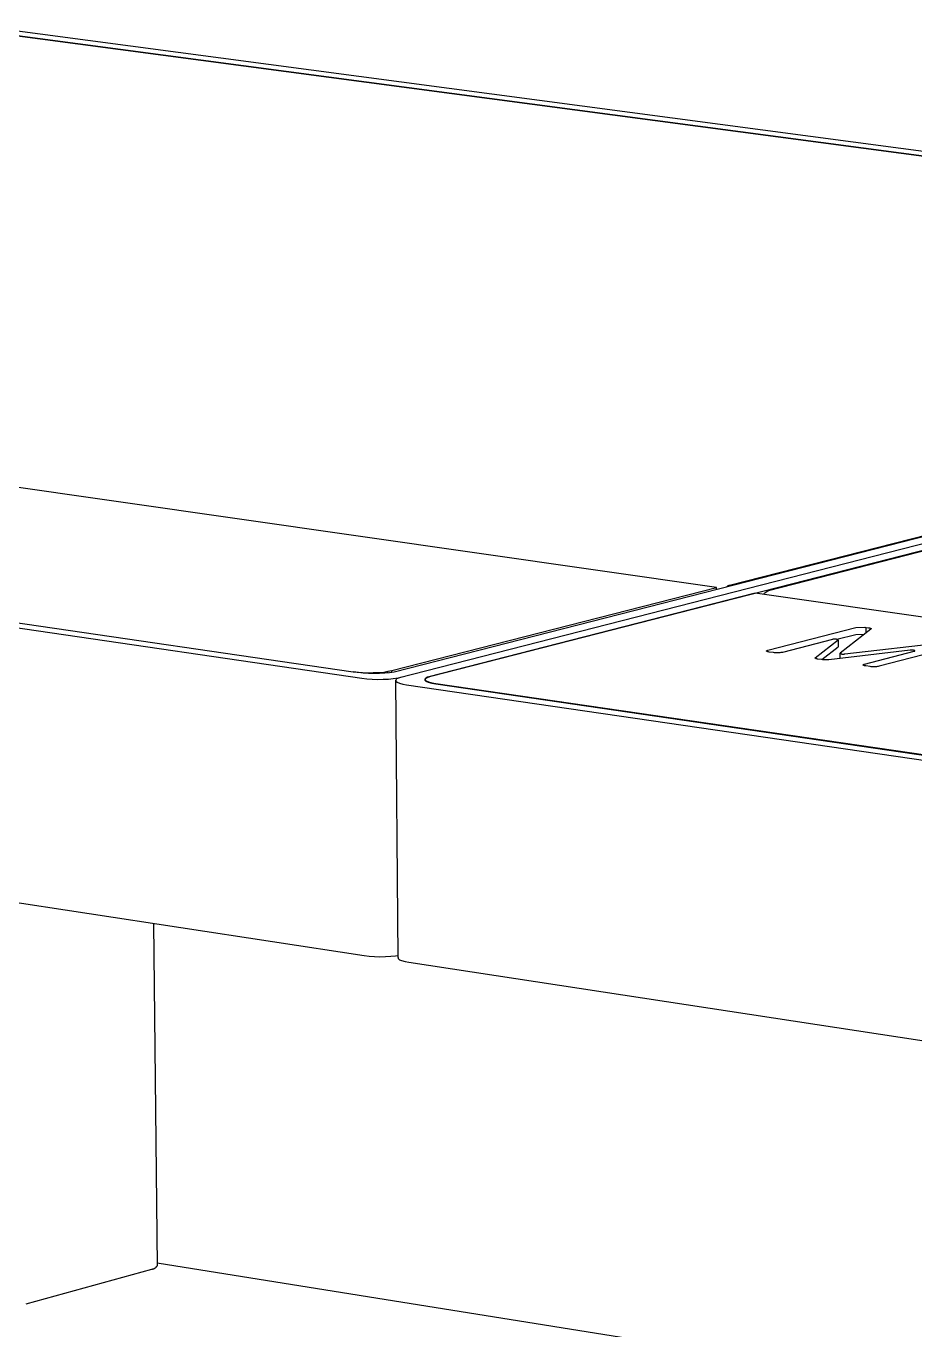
# Model space of a CAD drawing. Header units: millimetres. Extents: x -1283 to 2747, y -259 to 2557.
# Drawn here: x -228.4 to -117.2, y 826.6 to 989.6 of the extents above; entities that cross this region are included whole.
import ezdxf

# ---------------------------------------------------------------- set-up
doc = ezdxf.new("R2010")
doc.units = ezdxf.units.MM
doc.header["$MEASUREMENT"] = 0
doc.layers.add('Utwórz2D linie widoczne', color=7, linetype='Continuous', true_color=0x000000)

msp = doc.modelspace()

# ---------------------------------------------------------------- linework, layer by layer
at = {"layer": 'Utwórz2D linie widoczne'}
for p, q in [((7.11, 957.56), (-234.15, 989.61)), ((-233.81, 989.03), (3.69, 957.45)), ((3.11, 957.44), (-233.76, 988.94)), ((-181.86, 908.13), (8.28, 956.8)), ((4.83, 956.71), (-182.36, 908.85)), ((-177.77, 908.34), (8.53, 956.07)), ((-140.4, 919.72), (3.88, 956.6)), ((9, 956.06), (-135.55, 919.02)), ((-142.05, 919.43), (-388.83, 954.73)), ((-433.87, 944.27), (-186.39, 908.09)), ((-430.34, 944.38), (-187.5, 908.91)), ((-182.64, 909.05), (-142.05, 919.43)), ((-142.05, 919.15), (-142.05, 919.43)), ((-140.79, 919.49), (-140.81, 919.47)), ((-140.77, 919.51), (-140.79, 919.49)), ((-140.74, 919.53), (-140.77, 919.51)), ((-140.72, 919.55), (-140.74, 919.53)), ((-140.69, 919.57), (-140.72, 919.55)), ((-140.66, 919.59), (-140.69, 919.57)), ((-140.64, 919.61), (-140.66, 919.59)), ((-140.61, 919.63), (-140.64, 919.61)), ((-140.58, 919.64), (-140.61, 919.63)), ((-140.55, 919.66), (-140.58, 919.64)), ((-140.52, 919.67), (-140.55, 919.66)), ((-140.49, 919.68), (-140.52, 919.67)), ((-140.46, 919.7), (-140.49, 919.68)), ((-140.43, 919.71), (-140.46, 919.7)), ((-140.4, 919.72), (-140.43, 919.71)), ((-137.21, 918.73), (-178.19, 908.23)), ((133.44, 880.01), (-137.21, 918.73)), ((-136.14, 918.58), (-136.11, 918.61)), ((-136.11, 918.61), (-136.09, 918.64)), ((-136.09, 918.64), (-136.07, 918.67)), ((-136.07, 918.67), (-136.05, 918.7)), ((-136.05, 918.7), (-136.02, 918.73)), ((-136.02, 918.73), (-135.99, 918.75)), ((-135.99, 918.75), (-135.97, 918.78)), ((-135.97, 918.78), (-135.94, 918.8)), ((-135.94, 918.8), (-135.91, 918.83)), ((-135.91, 918.83), (-135.88, 918.85)), ((-135.88, 918.85), (-135.85, 918.87)), ((-135.85, 918.87), (-135.82, 918.89)), ((-135.82, 918.89), (-135.79, 918.91)), ((-135.79, 918.91), (-135.76, 918.93)), ((-135.76, 918.93), (-135.72, 918.95)), ((-135.72, 918.95), (-135.69, 918.97)), ((-135.69, 918.97), (-135.66, 918.98)), ((-135.66, 918.98), (-135.62, 919)), ((-135.62, 919), (-135.59, 919.01)), ((-135.59, 919.01), (-135.55, 919.02)), ((-135.62, 911.59), (-124.61, 914.43)), ((-124.61, 914.43), (-123.48, 914.46)), ((-123.48, 914.46), (-123.36, 914.44)), ((-123.36, 914.44), (-123.05, 914.4)), ((-123.36, 914.44), (-123.36, 913.75)), ((-123.05, 914.4), (-123.01, 914.39)), ((-123.01, 914.39), (-122.96, 914.39)), ((-122.96, 914.39), (-122.92, 914.38)), ((-122.92, 914.38), (-122.88, 914.37)), ((-122.88, 914.37), (-122.86, 914.37)), ((-122.86, 914.37), (-122.85, 914.36)), ((-122.85, 914.36), (-122.83, 914.36)), ((-127.53, 912.94), (-133.79, 911.32)), ((-129.69, 910.65), (-126.83, 912.88)), ((-127.51, 912.95), (-127.53, 912.94)), ((-127.48, 912.96), (-127.51, 912.95)), ((-127.45, 912.96), (-127.48, 912.96)), ((-127.43, 912.97), (-127.45, 912.96)), ((-127.4, 912.98), (-127.43, 912.97)), ((-127.37, 912.98), (-127.4, 912.98)), ((-127.34, 912.98), (-127.37, 912.98)), ((-127.32, 912.99), (-127.34, 912.98)), ((-127.29, 912.99), (-127.32, 912.99)), ((-127.26, 912.99), (-127.29, 912.99)), ((-127.23, 912.99), (-127.26, 912.99)), ((-127.2, 912.99), (-127.23, 912.99)), ((-127.18, 912.99), (-127.2, 912.99)), ((-127.15, 912.98), (-127.18, 912.99)), ((-127.12, 912.98), (-127.15, 912.98)), ((-127.09, 912.97), (-127.12, 912.98)), ((-127.07, 912.97), (-127.09, 912.97)), ((-127.04, 912.96), (-127.07, 912.97)), ((-127.01, 912.95), (-127.04, 912.96)), ((-126.99, 912.94), (-127.01, 912.95)), ((-126.96, 912.94), (-126.99, 912.94)), ((-126.98, 912.96), (-124.61, 913.57)), ((-126.93, 912.93), (-126.96, 912.94)), ((-126.91, 912.91), (-126.93, 912.93)), ((-126.88, 912.9), (-126.91, 912.91)), ((-126.86, 912.89), (-126.88, 912.9)), ((-126.83, 912.88), (-126.86, 912.89)), ((-126.82, 912.89), (-126.82, 912.03)), ((-122.73, 914.24), (-126.58, 911.24)), ((-126, 911.16), (-112.22, 912.73)), ((-124.61, 913.57), (-123.54, 913.61)), ((-122.83, 914.36), (-122.81, 914.35)), ((-122.81, 914.35), (-122.8, 914.35)), ((-122.8, 914.35), (-122.78, 914.34)), ((-122.78, 914.34), (-122.78, 914.34)), ((-122.78, 914.34), (-122.77, 914.34)), ((-122.77, 914.34), (-122.77, 914.33)), ((-122.77, 914.33), (-122.76, 914.33)), ((-122.76, 914.33), (-122.75, 914.33)), ((-122.75, 914.33), (-122.75, 914.32)), ((-122.75, 914.32), (-122.74, 914.32)), ((-122.74, 914.32), (-122.74, 914.32)), ((-122.74, 914.32), (-122.74, 914.32)), ((-122.74, 914.32), (-122.74, 914.32)), ((-122.74, 914.32), (-122.73, 914.31)), ((-122.73, 914.31), (-122.73, 914.31)), ((-122.73, 914.31), (-122.73, 914.31)), ((-122.73, 914.31), (-122.73, 914.31)), ((-122.73, 914.31), (-122.73, 914.31)), ((-122.73, 914.31), (-122.73, 914.31)), ((-122.73, 914.31), (-122.72, 914.31)), ((-122.72, 914.25), (-122.73, 914.24)), ((-122.73, 914.24), (-122.73, 914.24)), ((-122.73, 914.24), (-122.73, 914.24)), ((-122.73, 914.24), (-122.73, 914.24)), ((-122.73, 914.24), (-122.73, 914.24)), ((-122.72, 914.31), (-122.72, 914.3)), ((-122.72, 914.3), (-122.72, 914.3)), ((-122.72, 914.3), (-122.72, 914.3)), ((-122.72, 914.3), (-122.72, 914.3)), ((-122.72, 914.3), (-122.72, 914.3)), ((-122.72, 914.3), (-122.72, 914.3)), ((-122.72, 914.3), (-122.71, 914.3)), ((-122.71, 914.26), (-122.72, 914.25)), ((-122.72, 914.25), (-122.72, 914.25)), ((-122.72, 914.25), (-122.72, 914.25)), ((-122.72, 914.25), (-122.72, 914.25)), ((-122.72, 914.25), (-122.72, 914.25)), ((-122.72, 914.25), (-122.72, 914.25)), ((-122.72, 914.25), (-122.72, 914.25)), ((-122.72, 914.25), (-122.72, 914.25)), ((-122.71, 914.3), (-122.71, 914.29)), ((-122.71, 914.29), (-122.71, 914.29)), ((-122.71, 914.29), (-122.71, 914.29)), ((-122.71, 914.29), (-122.71, 914.29)), ((-122.71, 914.29), (-122.71, 914.29)), ((-122.71, 914.29), (-122.71, 914.29)), ((-122.71, 914.29), (-122.71, 914.29)), ((-122.71, 914.29), (-122.71, 914.29)), ((-122.71, 914.29), (-122.71, 914.29)), ((-122.71, 914.29), (-122.71, 914.29)), ((-122.71, 914.29), (-122.71, 914.29)), ((-122.71, 914.29), (-122.71, 914.29)), ((-122.71, 914.29), (-122.71, 914.29)), ((-122.71, 914.29), (-122.71, 914.28)), ((-122.71, 914.28), (-122.71, 914.28)), ((-122.71, 914.28), (-122.71, 914.28)), ((-122.71, 914.28), (-122.71, 914.28)), ((-122.71, 914.28), (-122.71, 914.28)), ((-122.71, 914.28), (-122.71, 914.28)), ((-122.71, 914.28), (-122.71, 914.28)), ((-122.71, 914.28), (-122.71, 914.28)), ((-122.71, 914.28), (-122.71, 914.28)), ((-122.71, 914.28), (-122.71, 914.28)), ((-122.71, 914.28), (-122.71, 914.28)), ((-122.71, 914.28), (-122.71, 914.28)), ((-122.71, 914.28), (-122.71, 914.28)), ((-122.71, 914.28), (-122.71, 914.28)), ((-122.71, 914.28), (-122.71, 914.27)), ((-122.71, 914.27), (-122.71, 914.27)), ((-122.71, 914.27), (-122.71, 914.27)), ((-122.71, 914.27), (-122.71, 914.27)), ((-122.71, 914.27), (-122.71, 914.27)), ((-122.71, 914.27), (-122.71, 914.27)), ((-122.71, 914.27), (-122.71, 914.27)), ((-122.71, 914.27), (-122.71, 914.27)), ((-122.71, 914.27), (-122.71, 914.27)), ((-122.71, 914.27), (-122.71, 914.27)), ((-122.71, 914.27), (-122.71, 914.27)), ((-122.71, 914.27), (-122.71, 914.27)), ((-122.71, 914.27), (-122.71, 914.27)), ((-122.71, 914.27), (-122.71, 914.27)), ((-122.71, 914.27), (-122.71, 914.26)), ((-122.71, 914.26), (-122.71, 914.26)), ((-122.71, 914.26), (-122.71, 914.26)), ((-122.71, 914.26), (-122.71, 914.26)), ((-122.71, 914.26), (-122.71, 914.26)), ((-122.71, 914.26), (-122.71, 914.26)), ((-122.71, 914.26), (-122.71, 914.26)), ((-122.71, 914.26), (-122.71, 914.26)), ((-122.71, 914.26), (-122.71, 914.26)), ((-122.71, 914.26), (-122.71, 914.26)), ((-122.71, 914.26), (-122.71, 914.26)), ((-122.71, 914.26), (-122.71, 914.26)), ((-135.78, 911.5), (-135.78, 911.51)), ((-135.78, 911.51), (-135.77, 911.51)), ((-135.78, 911.49), (-135.78, 911.5)), ((-135.78, 911.5), (-135.78, 911.5)), ((-135.78, 911.5), (-135.78, 911.5)), ((-135.78, 911.5), (-135.78, 911.5)), ((-135.78, 911.5), (-135.78, 911.5)), ((-135.78, 911.5), (-135.78, 911.5)), ((-135.78, 911.5), (-135.78, 911.5)), ((-135.78, 911.5), (-135.78, 911.5)), ((-135.78, 911.5), (-135.78, 911.5)), ((-135.78, 911.5), (-135.78, 911.5)), ((-135.78, 911.48), (-135.78, 911.49)), ((-135.78, 911.49), (-135.78, 911.49)), ((-135.78, 911.49), (-135.78, 911.49)), ((-135.78, 911.49), (-135.78, 911.49)), ((-135.78, 911.49), (-135.78, 911.49)), ((-135.78, 911.49), (-135.78, 911.49)), ((-135.78, 911.49), (-135.78, 911.49)), ((-135.78, 911.49), (-135.78, 911.49)), ((-135.78, 911.49), (-135.78, 911.49)), ((-135.78, 911.49), (-135.78, 911.49)), ((-135.77, 911.48), (-135.78, 911.48)), ((-135.78, 911.48), (-135.78, 911.48)), ((-135.78, 911.48), (-135.78, 911.48)), ((-135.78, 911.48), (-135.78, 911.48)), ((-135.78, 911.48), (-135.78, 911.48)), ((-135.78, 911.48), (-135.78, 911.48)), ((-135.78, 911.48), (-135.78, 911.48)), ((-135.78, 911.48), (-135.78, 911.48)), ((-135.77, 911.51), (-135.77, 911.52)), ((-135.77, 911.52), (-135.77, 911.52)), ((-135.77, 911.52), (-135.77, 911.52)), ((-135.77, 911.52), (-135.77, 911.52)), ((-135.77, 911.52), (-135.76, 911.52)), ((-135.77, 911.51), (-135.77, 911.51)), ((-135.77, 911.51), (-135.77, 911.51)), ((-135.77, 911.51), (-135.77, 911.51)), ((-135.77, 911.51), (-135.77, 911.51)), ((-135.77, 911.51), (-135.77, 911.51)), ((-135.77, 911.51), (-135.77, 911.51)), ((-135.77, 911.51), (-135.77, 911.51)), ((-135.77, 911.51), (-135.77, 911.51)), ((-135.77, 911.51), (-135.77, 911.51)), ((-135.77, 911.47), (-135.77, 911.48)), ((-135.77, 911.48), (-135.77, 911.48)), ((-135.77, 911.46), (-135.77, 911.47)), ((-135.77, 911.47), (-135.77, 911.47)), ((-135.77, 911.47), (-135.77, 911.47)), ((-135.77, 911.47), (-135.77, 911.47)), ((-135.77, 911.47), (-135.77, 911.47)), ((-135.77, 911.47), (-135.77, 911.47)), ((-135.77, 911.47), (-135.77, 911.47)), ((-135.77, 911.47), (-135.77, 911.47)), ((-135.77, 911.47), (-135.77, 911.47)), ((-135.77, 911.47), (-135.77, 911.47)), ((-135.76, 911.46), (-135.77, 911.46)), ((-135.77, 911.46), (-135.77, 911.46)), ((-135.76, 911.52), (-135.76, 911.53)), ((-135.76, 911.53), (-135.76, 911.53)), ((-135.76, 911.53), (-135.75, 911.53)), ((-135.76, 911.52), (-135.76, 911.52)), ((-135.76, 911.52), (-135.76, 911.52)), ((-135.76, 911.45), (-135.76, 911.46)), ((-135.76, 911.46), (-135.76, 911.46)), ((-135.76, 911.46), (-135.76, 911.46)), ((-135.76, 911.46), (-135.76, 911.46)), ((-135.75, 911.45), (-135.76, 911.45)), ((-135.75, 911.53), (-135.74, 911.54)), ((-135.75, 911.53), (-135.75, 911.53)), ((-135.75, 911.53), (-135.75, 911.53)), ((-135.75, 911.53), (-135.75, 911.53)), ((-135.74, 911.45), (-135.75, 911.45)), ((-135.75, 911.45), (-135.75, 911.45)), ((-135.75, 911.45), (-135.75, 911.45)), ((-135.75, 911.45), (-135.75, 911.45)), ((-135.74, 911.54), (-135.74, 911.54)), ((-135.74, 911.54), (-135.74, 911.54)), ((-135.74, 911.54), (-135.73, 911.54)), ((-135.74, 911.44), (-135.74, 911.45)), ((-135.73, 911.44), (-135.74, 911.44)), ((-135.74, 911.44), (-135.74, 911.44)), ((-135.73, 911.54), (-135.72, 911.55)), ((-135.72, 911.43), (-135.73, 911.44)), ((-135.73, 911.44), (-135.73, 911.44)), ((-135.72, 911.55), (-135.72, 911.55)), ((-135.72, 911.55), (-135.71, 911.55)), ((-135.71, 911.43), (-135.72, 911.43)), ((-135.71, 911.55), (-135.7, 911.56)), ((-135.7, 911.43), (-135.71, 911.43)), ((-135.7, 911.56), (-135.69, 911.56)), ((-135.69, 911.42), (-135.7, 911.43)), ((-135.69, 911.56), (-135.68, 911.56)), ((-135.68, 911.42), (-135.69, 911.42)), ((-135.68, 911.56), (-135.68, 911.57)), ((-135.68, 911.57), (-135.66, 911.57)), ((-135.67, 911.42), (-135.68, 911.42)), ((-135.66, 911.41), (-135.67, 911.42)), ((-135.66, 911.57), (-135.64, 911.58)), ((-135.64, 911.41), (-135.66, 911.41)), ((-135.64, 911.58), (-135.62, 911.59)), ((-135.62, 911.4), (-135.64, 911.41)), ((-135.6, 911.39), (-135.62, 911.4)), ((-135.57, 911.39), (-135.6, 911.39)), ((-135.55, 911.38), (-135.57, 911.39)), ((-135.52, 911.38), (-135.55, 911.38)), ((-135.46, 911.37), (-135.52, 911.38)), ((-134.9, 911.29), (-135.46, 911.37)), ((-134.79, 911.27), (-134.9, 911.29)), ((-134.68, 911.27), (-134.79, 911.27)), ((-134.56, 911.26), (-134.68, 911.27)), ((-134.45, 911.26), (-134.56, 911.26)), ((-134.34, 911.26), (-134.45, 911.26)), ((-134.23, 911.26), (-134.34, 911.26)), ((-134.12, 911.27), (-134.23, 911.26)), ((-134.01, 911.29), (-134.12, 911.27)), ((-133.9, 911.3), (-134.01, 911.29)), ((-133.79, 911.32), (-133.9, 911.3)), ((-128.87, 910.42), (-126.83, 912.01)), ((-117.82, 911.58), (-128.01, 910.41)), ((-126.83, 912.01), (-126.83, 912.02)), ((-126.83, 912.02), (-126.82, 912.02)), ((-126.83, 912.01), (-126.83, 912.01)), ((-126.83, 912.01), (-126.83, 912.01)), ((-126.83, 912.01), (-126.83, 912.01)), ((-126.83, 912.01), (-126.83, 912.01)), ((-126.83, 912.01), (-126.83, 912.01)), ((-126.83, 912.01), (-126.83, 912.01)), ((-126.82, 912.02), (-126.82, 912.03)), ((-126.82, 912.03), (-126.82, 912.03)), ((-126.82, 912.03), (-126.82, 912.03)), ((-126.82, 912.03), (-126.82, 912.03)), ((-126.82, 912.03), (-126.82, 912.03)), ((-126.82, 912.03), (-126.82, 912.03)), ((-126.82, 912.03), (-126.82, 912.03)), ((-126.82, 912.02), (-126.82, 912.02)), ((-126.82, 912.02), (-126.82, 912.02)), ((-126.82, 912.02), (-126.82, 912.02)), ((-126.82, 912.02), (-126.82, 912.02)), ((-126.82, 912.02), (-126.82, 912.02)), ((-126.82, 912.02), (-126.82, 912.02)), ((-126.82, 912.02), (-126.82, 912.02)), ((-126.82, 912.02), (-126.82, 912.02)), ((-126.82, 912.02), (-126.82, 912.02)), ((-126.82, 912.02), (-126.82, 912.02)), ((-126.82, 912.02), (-126.82, 912.02)), ((-126.82, 912.02), (-126.82, 912.02)), ((-126.59, 910.57), (-126.59, 911.22)), ((-126.58, 911.24), (-126.57, 911.23)), ((-126.57, 911.23), (-126.55, 911.22)), ((-126.55, 911.22), (-126.54, 911.21)), ((-126.54, 911.21), (-126.52, 911.19)), ((-126.52, 911.19), (-126.51, 911.18)), ((-126.51, 911.18), (-126.49, 911.18)), ((-126.49, 911.18), (-126.47, 911.17)), ((-126.47, 911.17), (-126.46, 911.16)), ((-126.46, 911.16), (-126.44, 911.15)), ((-126.44, 911.15), (-126.42, 911.14)), ((-126.42, 911.14), (-126.41, 911.14)), ((-126.41, 911.14), (-126.39, 911.13)), ((-126.39, 911.13), (-126.37, 911.12)), ((-126.37, 911.12), (-126.35, 911.12)), ((-126.35, 911.12), (-126.34, 911.12)), ((-126.34, 911.12), (-126.32, 911.11)), ((-126.32, 911.11), (-126.3, 911.11)), ((-126.3, 911.11), (-126.28, 911.11)), ((-126.28, 911.11), (-126.26, 911.11)), ((-126.26, 911.11), (-126.25, 911.1)), ((-126.25, 911.1), (-126.23, 911.1)), ((-126.23, 911.1), (-126.21, 911.1)), ((-126.21, 911.1), (-126.19, 911.11)), ((-126.19, 911.11), (-126.17, 911.11)), ((-126.17, 911.11), (-126.15, 911.11)), ((-126.15, 911.11), (-126.14, 911.11)), ((-126.14, 911.11), (-126.12, 911.11)), ((-126.12, 911.11), (-126.1, 911.12)), ((-126.1, 911.12), (-126.08, 911.12)), ((-126.08, 911.12), (-126.06, 911.13)), ((-126.06, 911.13), (-126.05, 911.13)), ((-126.05, 911.13), (-126.03, 911.14)), ((-126.03, 911.14), (-126.01, 911.15)), ((-126.01, 911.15), (-126, 911.16)), ((-123.54, 909.84), (-117.3, 911.46)), ((-110.72, 912.44), (-121.7, 909.58)), ((-117.79, 911.58), (-117.82, 911.58)), ((-117.76, 911.58), (-117.79, 911.58)), ((-117.73, 911.58), (-117.76, 911.58)), ((-117.7, 911.59), (-117.73, 911.58)), ((-117.63, 911.59), (-117.7, 911.59)), ((-117.56, 911.59), (-117.63, 911.59)), ((-117.52, 911.59), (-117.56, 911.59)), ((-117.49, 911.58), (-117.52, 911.59)), ((-117.46, 911.58), (-117.49, 911.58)), ((-117.42, 911.58), (-117.46, 911.58)), ((-117.4, 911.57), (-117.42, 911.58)), ((-117.37, 911.57), (-117.4, 911.57)), ((-117.34, 911.57), (-117.37, 911.57)), ((-117.32, 911.56), (-117.34, 911.57)), ((-117.31, 911.56), (-117.32, 911.56)), ((-117.3, 911.56), (-117.31, 911.56)), ((-117.29, 911.55), (-117.3, 911.56)), ((-117.3, 911.46), (-117.29, 911.47)), ((-117.28, 911.55), (-117.29, 911.55)), ((-117.29, 911.47), (-117.28, 911.47)), ((-117.27, 911.55), (-117.28, 911.55)), ((-117.28, 911.47), (-117.27, 911.48)), ((-117.28, 911.47), (-117.28, 911.47)), ((-117.26, 911.54), (-117.27, 911.55)), ((-117.27, 911.55), (-117.27, 911.55)), ((-117.27, 911.48), (-117.26, 911.48)), ((-117.25, 911.54), (-117.26, 911.54)), ((-117.26, 911.54), (-117.26, 911.54)), ((-117.26, 911.54), (-117.26, 911.54)), ((-117.26, 911.48), (-117.26, 911.48)), ((-117.26, 911.48), (-117.26, 911.48)), ((-117.26, 911.48), (-117.25, 911.48)), ((-117.24, 911.54), (-117.25, 911.54)), ((-117.25, 911.54), (-117.25, 911.54)), ((-117.25, 911.54), (-117.25, 911.54)), ((-117.25, 911.48), (-117.24, 911.49)), ((-117.25, 911.48), (-117.25, 911.48)), ((-117.25, 911.48), (-117.25, 911.48)), ((-117.24, 911.53), (-117.24, 911.54)), ((-117.23, 911.53), (-117.24, 911.53)), ((-117.24, 911.53), (-117.24, 911.53)), ((-117.24, 911.53), (-117.24, 911.53)), ((-117.24, 911.53), (-117.24, 911.53)), ((-117.24, 911.53), (-117.24, 911.53)), ((-117.24, 911.49), (-117.24, 911.49)), ((-117.24, 911.49), (-117.24, 911.49)), ((-117.24, 911.49), (-117.24, 911.49)), ((-117.24, 911.49), (-117.24, 911.49)), ((-117.24, 911.49), (-117.24, 911.49)), ((-117.24, 911.49), (-117.23, 911.49)), ((-117.23, 911.52), (-117.23, 911.53)), ((-117.23, 911.53), (-117.23, 911.53)), ((-117.23, 911.53), (-117.23, 911.53)), ((-117.23, 911.53), (-117.23, 911.53)), ((-117.23, 911.53), (-117.23, 911.53)), ((-117.23, 911.53), (-117.23, 911.53)), ((-117.23, 911.53), (-117.23, 911.53)), ((-117.22, 911.52), (-117.23, 911.52)), ((-117.23, 911.52), (-117.23, 911.52)), ((-117.23, 911.52), (-117.23, 911.52)), ((-117.23, 911.52), (-117.23, 911.52)), ((-117.23, 911.52), (-117.23, 911.52)), ((-117.23, 911.52), (-117.23, 911.52)), ((-117.23, 911.52), (-117.23, 911.52)), ((-117.23, 911.52), (-117.23, 911.52)), ((-117.23, 911.52), (-117.23, 911.52)), ((-117.23, 911.52), (-117.23, 911.52)), ((-117.23, 911.49), (-117.23, 911.5)), ((-117.23, 911.5), (-117.23, 911.5)), ((-117.23, 911.5), (-117.23, 911.5)), ((-117.23, 911.5), (-117.23, 911.5)), ((-117.23, 911.5), (-117.23, 911.5)), ((-117.23, 911.5), (-117.23, 911.5)), ((-117.23, 911.5), (-117.23, 911.5)), ((-117.23, 911.5), (-117.23, 911.5)), ((-117.23, 911.5), (-117.23, 911.5)), ((-117.23, 911.5), (-117.23, 911.5)), ((-117.23, 911.5), (-117.23, 911.5)), ((-117.23, 911.5), (-117.23, 911.5)), ((-117.23, 911.5), (-117.23, 911.5)), ((-117.23, 911.5), (-117.22, 911.5)), ((-117.23, 911.49), (-117.23, 911.49)), ((-117.23, 911.49), (-117.23, 911.49)), ((-117.23, 911.49), (-117.23, 911.49)), ((-117.22, 911.51), (-117.22, 911.52)), ((-117.22, 911.52), (-117.22, 911.52)), ((-117.22, 911.52), (-117.22, 911.52)), ((-117.22, 911.52), (-117.22, 911.52)), ((-117.22, 911.52), (-117.22, 911.52)), ((-117.22, 911.52), (-117.22, 911.52)), ((-117.22, 911.52), (-117.22, 911.52)), ((-117.22, 911.52), (-117.22, 911.52)), ((-117.22, 911.52), (-117.22, 911.52)), ((-117.22, 911.52), (-117.22, 911.52)), ((-117.22, 911.52), (-117.22, 911.52)), ((-117.22, 911.5), (-117.22, 911.51)), ((-117.22, 911.51), (-117.22, 911.51)), ((-117.22, 911.51), (-117.22, 911.51)), ((-117.22, 911.51), (-117.22, 911.51)), ((-117.22, 911.51), (-117.22, 911.51)), ((-117.22, 911.51), (-117.22, 911.51)), ((-117.22, 911.51), (-117.22, 911.51)), ((-117.22, 911.51), (-117.22, 911.51)), ((-117.22, 911.51), (-117.22, 911.51)), ((-117.22, 911.51), (-117.22, 911.51)), ((-117.22, 911.51), (-117.22, 911.51)), ((-117.22, 911.51), (-117.22, 911.51)), ((-117.22, 911.51), (-117.22, 911.51)), ((-117.22, 911.51), (-117.22, 911.51)), ((-117.22, 911.51), (-117.22, 911.51)), ((-117.22, 911.51), (-117.22, 911.51)), ((-117.22, 911.51), (-117.22, 911.51)), ((-117.22, 911.51), (-117.22, 911.51)), ((-117.22, 911.51), (-117.22, 911.51)), ((-117.22, 911.51), (-117.22, 911.51)), ((-117.22, 911.51), (-117.22, 911.51)), ((-117.22, 911.51), (-117.22, 911.51)), ((-117.22, 911.51), (-117.22, 911.51)), ((-117.22, 911.51), (-117.22, 911.51)), ((-117.22, 911.5), (-117.22, 911.5)), ((-117.22, 911.5), (-117.22, 911.5)), ((-117.22, 911.5), (-117.22, 911.5)), ((-117.22, 911.5), (-117.22, 911.5)), ((-117.22, 911.5), (-117.22, 911.5)), ((-432.99, 911.03), (-186.09, 873.43)), ((-129.71, 910.63), (-129.71, 910.64)), ((-129.71, 910.64), (-129.7, 910.64)), ((-129.71, 910.62), (-129.71, 910.63)), ((-129.71, 910.63), (-129.71, 910.63)), ((-129.71, 910.63), (-129.71, 910.63)), ((-129.71, 910.63), (-129.71, 910.63)), ((-129.71, 910.63), (-129.71, 910.63)), ((-129.71, 910.63), (-129.71, 910.63)), ((-129.71, 910.63), (-129.71, 910.63)), ((-129.71, 910.63), (-129.71, 910.63)), ((-129.71, 910.63), (-129.71, 910.63)), ((-129.71, 910.63), (-129.71, 910.63)), ((-129.71, 910.63), (-129.71, 910.63)), ((-129.71, 910.63), (-129.71, 910.63)), ((-129.71, 910.63), (-129.71, 910.63)), ((-129.71, 910.61), (-129.71, 910.62)), ((-129.71, 910.62), (-129.71, 910.62)), ((-129.71, 910.62), (-129.71, 910.62)), ((-129.71, 910.62), (-129.71, 910.62)), ((-129.71, 910.62), (-129.71, 910.62)), ((-129.71, 910.62), (-129.71, 910.62)), ((-129.71, 910.62), (-129.71, 910.62)), ((-129.71, 910.62), (-129.71, 910.62)), ((-129.71, 910.62), (-129.71, 910.62)), ((-129.71, 910.62), (-129.71, 910.62)), ((-129.71, 910.62), (-129.71, 910.62)), ((-129.71, 910.62), (-129.71, 910.62)), ((-129.71, 910.62), (-129.71, 910.62)), ((-129.71, 910.62), (-129.71, 910.62)), ((-129.71, 910.6), (-129.71, 910.61)), ((-129.71, 910.61), (-129.71, 910.61)), ((-129.71, 910.61), (-129.71, 910.61)), ((-129.71, 910.61), (-129.71, 910.61)), ((-129.71, 910.61), (-129.71, 910.61)), ((-129.71, 910.61), (-129.71, 910.61)), ((-129.71, 910.61), (-129.71, 910.61)), ((-129.71, 910.61), (-129.71, 910.61)), ((-129.71, 910.61), (-129.71, 910.61)), ((-129.71, 910.61), (-129.71, 910.61)), ((-129.71, 910.61), (-129.71, 910.61)), ((-129.71, 910.61), (-129.71, 910.61)), ((-129.71, 910.61), (-129.71, 910.61)), ((-129.71, 910.61), (-129.71, 910.61)), ((-129.7, 910.6), (-129.71, 910.6)), ((-129.71, 910.6), (-129.71, 910.6)), ((-129.71, 910.6), (-129.71, 910.6)), ((-129.71, 910.6), (-129.71, 910.6)), ((-129.71, 910.6), (-129.71, 910.6)), ((-129.71, 910.6), (-129.71, 910.6)), ((-129.71, 910.6), (-129.71, 910.6)), ((-129.71, 910.6), (-129.71, 910.6)), ((-129.71, 910.6), (-129.71, 910.6)), ((-129.71, 910.6), (-129.71, 910.6)), ((-129.71, 910.6), (-129.71, 910.6)), ((-129.71, 910.6), (-129.71, 910.6)), ((-129.7, 910.64), (-129.7, 910.65)), ((-129.7, 910.65), (-129.69, 910.65)), ((-129.7, 910.64), (-129.7, 910.64)), ((-129.7, 910.64), (-129.7, 910.64)), ((-129.7, 910.64), (-129.7, 910.64)), ((-129.7, 910.64), (-129.7, 910.64)), ((-129.7, 910.64), (-129.7, 910.64)), ((-129.7, 910.64), (-129.7, 910.64)), ((-129.7, 910.59), (-129.7, 910.6)), ((-129.69, 910.58), (-129.7, 910.59)), ((-129.7, 910.59), (-129.7, 910.59)), ((-129.7, 910.59), (-129.7, 910.59)), ((-129.7, 910.59), (-129.7, 910.59)), ((-129.7, 910.59), (-129.7, 910.59)), ((-129.7, 910.59), (-129.7, 910.59)), ((-129.7, 910.59), (-129.7, 910.59)), ((-129.69, 910.65), (-129.69, 910.65)), ((-129.69, 910.65), (-129.69, 910.65)), ((-129.69, 910.65), (-129.69, 910.65)), ((-129.69, 910.65), (-129.69, 910.65)), ((-129.69, 910.65), (-129.69, 910.65)), ((-129.68, 910.58), (-129.69, 910.58)), ((-129.69, 910.58), (-129.69, 910.58)), ((-129.69, 910.58), (-129.69, 910.58)), ((-129.69, 910.58), (-129.69, 910.58)), ((-129.69, 910.58), (-129.69, 910.58)), ((-129.69, 910.58), (-129.69, 910.58)), ((-129.68, 910.57), (-129.68, 910.58)), ((-129.67, 910.57), (-129.68, 910.57)), ((-129.68, 910.57), (-129.68, 910.57)), ((-129.67, 910.56), (-129.67, 910.57)), ((-129.66, 910.56), (-129.67, 910.56)), ((-129.65, 910.56), (-129.66, 910.56)), ((-129.66, 910.56), (-129.66, 910.56)), ((-129.64, 910.55), (-129.65, 910.56)), ((-129.63, 910.55), (-129.64, 910.55)), ((-129.64, 910.55), (-129.64, 910.55)), ((-129.62, 910.54), (-129.63, 910.55)), ((-129.6, 910.54), (-129.62, 910.54)), ((-129.59, 910.53), (-129.6, 910.54)), ((-129.57, 910.53), (-129.59, 910.53)), ((-129.56, 910.52), (-129.57, 910.53)), ((-129.52, 910.52), (-129.56, 910.52)), ((-129.48, 910.51), (-129.52, 910.52)), ((-129.44, 910.5), (-129.48, 910.51)), ((-129.4, 910.49), (-129.44, 910.5)), ((-128.89, 910.42), (-129.4, 910.49)), ((-128.76, 910.41), (-128.89, 910.42)), ((-128.64, 910.4), (-128.76, 910.41)), ((-128.51, 910.39), (-128.64, 910.4)), ((-128.39, 910.39), (-128.51, 910.39)), ((-128.26, 910.39), (-128.39, 910.39)), ((-128.14, 910.4), (-128.26, 910.39)), ((-128.01, 910.41), (-128.14, 910.4)), ((-123.7, 909.75), (-123.7, 909.76)), ((-123.7, 909.76), (-123.7, 909.76)), ((-123.7, 909.76), (-123.7, 909.76)), ((-123.7, 909.76), (-123.7, 909.76)), ((-123.7, 909.76), (-123.7, 909.76)), ((-123.7, 909.76), (-123.7, 909.76)), ((-123.7, 909.76), (-123.7, 909.76)), ((-123.7, 909.76), (-123.7, 909.76)), ((-123.7, 909.76), (-123.69, 909.76)), ((-123.7, 909.74), (-123.7, 909.75)), ((-123.7, 909.75), (-123.7, 909.75)), ((-123.7, 909.75), (-123.7, 909.75)), ((-123.7, 909.75), (-123.7, 909.75)), ((-123.7, 909.75), (-123.7, 909.75)), ((-123.7, 909.75), (-123.7, 909.75)), ((-123.7, 909.75), (-123.7, 909.75)), ((-123.7, 909.75), (-123.7, 909.75)), ((-123.7, 909.75), (-123.7, 909.75)), ((-123.7, 909.75), (-123.7, 909.75)), ((-123.69, 909.73), (-123.7, 909.74)), ((-123.7, 909.74), (-123.7, 909.74)), ((-123.7, 909.74), (-123.7, 909.74)), ((-123.7, 909.74), (-123.7, 909.74)), ((-123.7, 909.74), (-123.7, 909.74)), ((-123.7, 909.74), (-123.7, 909.74)), ((-123.7, 909.74), (-123.7, 909.74)), ((-123.7, 909.74), (-123.7, 909.74)), ((-123.7, 909.74), (-123.7, 909.74)), ((-123.7, 909.74), (-123.7, 909.74)), ((-123.69, 909.77), (-123.69, 909.78)), ((-123.69, 909.78), (-123.69, 909.78)), ((-123.69, 909.78), (-123.68, 909.78)), ((-123.69, 909.76), (-123.69, 909.77)), ((-123.69, 909.77), (-123.69, 909.77)), ((-123.69, 909.77), (-123.69, 909.77)), ((-123.69, 909.77), (-123.69, 909.77)), ((-123.69, 909.77), (-123.69, 909.77)), ((-123.69, 909.77), (-123.69, 909.77)), ((-123.69, 909.77), (-123.69, 909.77)), ((-123.69, 909.77), (-123.69, 909.77)), ((-123.69, 909.77), (-123.69, 909.77)), ((-123.69, 909.77), (-123.69, 909.77)), ((-123.69, 909.77), (-123.69, 909.77)), ((-123.69, 909.76), (-123.69, 909.76)), ((-123.69, 909.72), (-123.69, 909.73)), ((-123.69, 909.73), (-123.69, 909.73)), ((-123.69, 909.73), (-123.69, 909.73)), ((-123.69, 909.73), (-123.69, 909.73)), ((-123.69, 909.73), (-123.69, 909.73)), ((-123.69, 909.73), (-123.69, 909.73)), ((-123.69, 909.73), (-123.69, 909.73)), ((-123.69, 909.73), (-123.69, 909.73)), ((-123.69, 909.73), (-123.69, 909.73)), ((-123.69, 909.73), (-123.69, 909.73)), ((-123.68, 909.72), (-123.69, 909.72)), ((-123.69, 909.72), (-123.69, 909.72)), ((-123.69, 909.72), (-123.69, 909.72)), ((-123.69, 909.72), (-123.69, 909.72)), ((-123.68, 909.78), (-123.67, 909.79)), ((-123.68, 909.78), (-123.68, 909.78)), ((-123.68, 909.78), (-123.68, 909.78)), ((-123.68, 909.78), (-123.68, 909.78)), ((-123.68, 909.71), (-123.68, 909.72)), ((-123.68, 909.72), (-123.68, 909.72)), ((-123.68, 909.72), (-123.68, 909.72)), ((-123.68, 909.72), (-123.68, 909.72)), ((-123.67, 909.71), (-123.68, 909.71)), ((-123.68, 909.71), (-123.68, 909.71)), ((-123.67, 909.79), (-123.67, 909.79)), ((-123.67, 909.79), (-123.67, 909.79)), ((-123.67, 909.79), (-123.67, 909.79)), ((-123.67, 909.79), (-123.66, 909.79)), ((-123.66, 909.7), (-123.67, 909.71)), ((-123.67, 909.71), (-123.67, 909.71)), ((-123.67, 909.71), (-123.67, 909.71)), ((-123.66, 909.79), (-123.66, 909.8)), ((-123.66, 909.8), (-123.66, 909.8)), ((-123.66, 909.8), (-123.65, 909.8)), ((-123.65, 909.7), (-123.66, 909.7)), ((-123.66, 909.7), (-123.66, 909.7)), ((-123.66, 909.7), (-123.66, 909.7)), ((-123.65, 909.8), (-123.64, 909.81)), ((-123.65, 909.8), (-123.65, 909.8)), ((-123.64, 909.69), (-123.65, 909.7)), ((-123.65, 909.7), (-123.65, 909.7)), ((-123.64, 909.81), (-123.63, 909.81)), ((-123.63, 909.69), (-123.64, 909.69)), ((-123.64, 909.69), (-123.64, 909.69)), ((-123.63, 909.81), (-123.62, 909.81)), ((-123.62, 909.68), (-123.63, 909.69)), ((-123.62, 909.81), (-123.61, 909.82)), ((-123.61, 909.68), (-123.62, 909.68)), ((-123.61, 909.82), (-123.61, 909.82)), ((-123.61, 909.82), (-123.6, 909.82)), ((-123.6, 909.68), (-123.61, 909.68)), ((-123.6, 909.82), (-123.58, 909.83)), ((-123.59, 909.67), (-123.6, 909.68)), ((-123.58, 909.67), (-123.59, 909.67)), ((-123.58, 909.83), (-123.56, 909.84)), ((-123.56, 909.66), (-123.58, 909.67)), ((-123.56, 909.84), (-123.54, 909.84)), ((-123.54, 909.66), (-123.56, 909.66)), ((-123.51, 909.65), (-123.54, 909.66)), ((-123.49, 909.64), (-123.51, 909.65)), ((-123.44, 909.63), (-123.49, 909.64)), ((-123.38, 909.63), (-123.44, 909.63)), ((-122.81, 909.54), (-123.38, 909.63)), ((-122.7, 909.53), (-122.81, 909.54)), ((-122.59, 909.52), (-122.7, 909.53)), ((-122.48, 909.52), (-122.59, 909.52)), ((-122.37, 909.51), (-122.48, 909.52)), ((-122.26, 909.51), (-122.37, 909.51)), ((-122.14, 909.52), (-122.26, 909.51)), ((-122.03, 909.53), (-122.14, 909.52)), ((-121.92, 909.54), (-122.03, 909.53)), ((-121.81, 909.56), (-121.92, 909.54)), ((-121.7, 909.58), (-121.81, 909.56)), ((-186.81, 908.81), (-187.5, 908.91)), ((-187.5, 908.91), (-186.98, 908.85)), ((-186.98, 908.85), (-186.32, 908.8)), ((-186.98, 908.83), (-186.98, 908.85)), ((-186.22, 908.74), (-186.81, 908.81)), ((-186.39, 908.09), (-185.79, 908.02)), ((-186.32, 908.8), (-185.64, 908.78)), ((-186.32, 908.75), (-186.32, 908.8)), ((-185.55, 908.69), (-186.22, 908.74)), ((-185.79, 908.02), (-185.11, 907.97)), ((-185.64, 908.78), (-184.97, 908.79)), ((-185.64, 908.7), (-185.64, 908.78)), ((-184.88, 908.67), (-185.55, 908.69)), ((-185.11, 907.97), (-184.43, 907.95)), ((-184.97, 908.79), (-184.3, 908.82)), ((-184.97, 908.67), (-184.97, 908.79)), ((-184.2, 908.68), (-184.88, 908.67)), ((-184.43, 907.95), (-183.74, 907.96)), ((-184.3, 908.82), (-183.66, 908.87)), ((-184.3, 908.68), (-184.3, 908.82)), ((-183.54, 908.71), (-184.2, 908.68)), ((-183.74, 907.96), (-183.06, 907.99)), ((-183.66, 908.87), (-183.13, 908.96)), ((-183.66, 908.7), (-183.66, 908.87)), ((-182.96, 908.77), (-183.54, 908.71)), ((-183.13, 908.96), (-182.64, 909.05)), ((-183.13, 908.75), (-183.13, 908.96)), ((-183.06, 907.99), (-182.48, 908.06)), ((-182.36, 908.85), (-182.96, 908.77)), ((-182.64, 908.81), (-182.64, 909.05)), ((-182.48, 908.06), (-181.86, 908.13)), ((-182.06, 908), (-182.16, 907.86)), ((-182.16, 907.86), (-182.14, 907.73)), ((-181.87, 873.19), (-182.16, 907.86)), ((-181.8, 908.12), (-182.06, 908)), ((-181.86, 908.09), (-181.86, 908.13)), ((-181.44, 908.24), (-181.8, 908.12)), ((-178.38, 908.1), (-178.54, 907.98)), ((-178.54, 907.98), (-178.52, 907.84)), ((-178.52, 907.84), (-178.38, 907.72)), ((-178.47, 907.97), (-178.37, 908.1)), ((-178.45, 907.84), (-178.47, 907.97)), ((-178.19, 908.23), (-178.38, 908.1)), ((-178.37, 908.1), (-178.11, 908.23)), ((-178.11, 908.23), (-177.77, 908.34)), ((-177.77, 908.34), (-177.77, 908.34)), ((-182.14, 907.73), (-181.99, 907.6)), ((-181.99, 907.6), (-181.7, 907.47)), ((-181.7, 907.47), (-181.27, 907.36)), ((-181.27, 907.36), (-180.82, 907.28)), ((-180.82, 907.28), (90.95, 867.55)), ((-178.3, 907.71), (-178.45, 907.84)), ((-178.38, 907.72), (-178.09, 907.6)), ((-178.02, 907.59), (-178.3, 907.71)), ((-178.09, 907.6), (-177.66, 907.49)), ((-177.59, 907.48), (-178.02, 907.59)), ((-177.66, 907.49), (-177.16, 907.39)), ((-177.15, 907.4), (-177.59, 907.48)), ((-177.16, 907.39), (89.5, 868.45)), ((90.26, 868.34), (-177.15, 907.4)), ((-212.44, 877.44), (-211.99, 834.65)), ((-186.09, 873.43), (-185.5, 873.36)), ((-185.5, 873.36), (-184.82, 873.3)), ((-184.82, 873.3), (-184.13, 873.28)), ((-184.13, 873.28), (-183.45, 873.29)), ((-183.45, 873.29), (-182.77, 873.33)), ((-182.77, 873.33), (-182.19, 873.39)), ((-182.19, 873.39), (-181.87, 873.43)), ((-181.87, 873.19), (-181.85, 873.05)), ((-181.85, 873.05), (-181.7, 872.91)), ((-181.7, 872.91), (-181.42, 872.79)), ((-181.42, 872.79), (-180.98, 872.67)), ((-180.98, 872.67), (-180.54, 872.58)), ((-180.54, 872.58), (90.53, 831.3)), ((-212.12, 834.48), (-212.11, 834.5)), ((-212.11, 834.5), (-212.09, 834.52)), ((-212.09, 834.52), (-212.07, 834.54)), ((-212.07, 834.54), (-212.05, 834.56)), ((-212.05, 834.56), (-212.04, 834.58)), ((-212.04, 834.58), (-212.02, 834.61)), ((-212.02, 834.61), (-212.01, 834.63)), ((-212.01, 834.63), (-211.99, 834.65)), ((-35.76, 806.81), (-212, 834.98)), ((-228.4, 829.89), (-212.67, 834.23)), ((-212.67, 834.23), (-212.64, 834.24)), ((-212.64, 834.24), (-212.62, 834.24)), ((-212.62, 834.24), (-212.59, 834.24)), ((-212.59, 834.24), (-212.56, 834.25)), ((-212.56, 834.25), (-212.53, 834.25)), ((-212.53, 834.25), (-212.51, 834.26)), ((-212.51, 834.26), (-212.48, 834.26)), ((-212.48, 834.26), (-212.45, 834.27)), ((-212.45, 834.27), (-212.43, 834.28)), ((-212.43, 834.28), (-212.4, 834.29)), ((-212.4, 834.29), (-212.37, 834.3)), ((-212.37, 834.3), (-212.35, 834.31)), ((-212.35, 834.31), (-212.32, 834.33)), ((-212.32, 834.33), (-212.3, 834.34)), ((-212.3, 834.34), (-212.28, 834.35)), ((-212.28, 834.35), (-212.25, 834.37)), ((-212.25, 834.37), (-212.23, 834.39)), ((-212.23, 834.39), (-212.21, 834.4)), ((-212.21, 834.4), (-212.19, 834.42)), ((-212.19, 834.42), (-212.17, 834.44)), ((-212.17, 834.44), (-212.14, 834.46)), ((-212.14, 834.46), (-212.12, 834.48))]:
    msp.add_line(p, q, dxfattribs=at)

doc.saveas('drawing.dxf')
